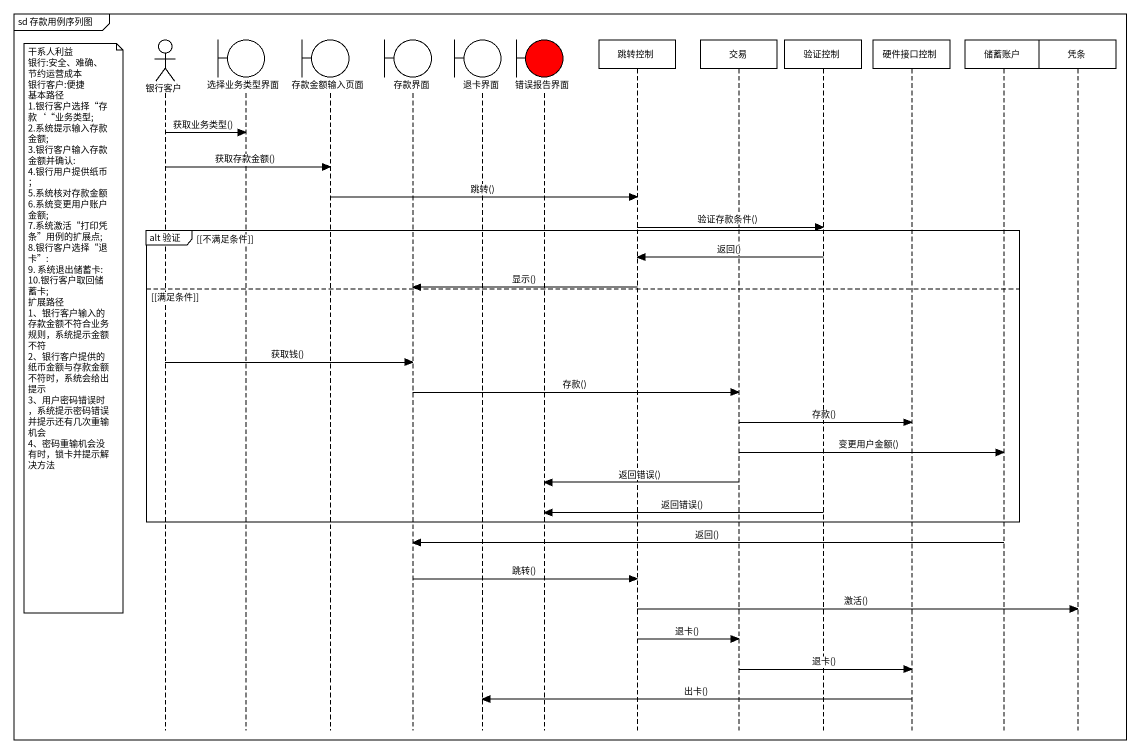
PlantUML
@startuml
mainframe sd 存款用例序列图
hide footbox
actor 银行客户
boundary 选择业务类型界面
boundary 存款金额输入页面
boundary 存款界面
boundary 退卡界面
boundary 错误报告界面 #FF0000
participant 跳转控制
participant 交易
participant 验证控制
participant 硬件接口控制
participant 储蓄账户
participant 凭条

银行客户 -> 选择业务类型界面 : 获取业务类型()
银行客户 -> 存款金额输入页面 : 获取存款金额()
存款金额输入页面 -> 跳转控制 : 跳转()
跳转控制 -> 验证控制 : 验证存款条件()
group alt 验证 [[不满足条件]]
  验证控制 -> 跳转控制 : 返回()
  跳转控制 -> 存款界面 : 显示()
else [满足条件]
  note left of 银行客户
    干系人利益
    银行:安全、难确、节约运营成本
    银行客户:便捷
    基本路径
    1.银行客户选择“存款‘“业务类型;
    2.系统提示输入存款金额;
    3.银行客户输入存款金额并确认:
    4.银行用户提供纸币；
    5.系统核对存款金额
    6.系统变更用户账户金额;
    7.系统激活“打印凭条”用例的扩展点;
    8.银行客户选择“退卡”:
    9. 系统退出储蓄卡:
    10.银行客户取回储蓄卡;
    扩展路径
    1、银行客户输入的存款金额不符合业务规则，系统提示金额不符
    2、银行客户提供的纸币金额与存款金额不符时，系统会给出提示
    3、用户密码错误时，系统提示密码错误并提示还有几次重输机会
    4、密码重输机会没有时，锁卡并提示解决方法
  end note
  银行客户 -> 存款界面 : 获取钱()
  存款界面 -> 交易 : 存款()
  交易 -> 硬件接口控制 : 存款()
  交易 -> 储蓄账户 : 变更用户金额()
  交易 -> 错误报告界面 : 返回错误()
  验证控制 -> 错误报告界面 : 返回错误()
end
储蓄账户 -> 存款界面 : 返回()
存款界面 -> 跳转控制 : 跳转()
跳转控制 -> 凭条 : 激活()
跳转控制 -> 交易 : 退卡()
交易 -> 硬件接口控制 : 退卡()
硬件接口控制 -> 退卡界面 : 出卡()
@enduml
